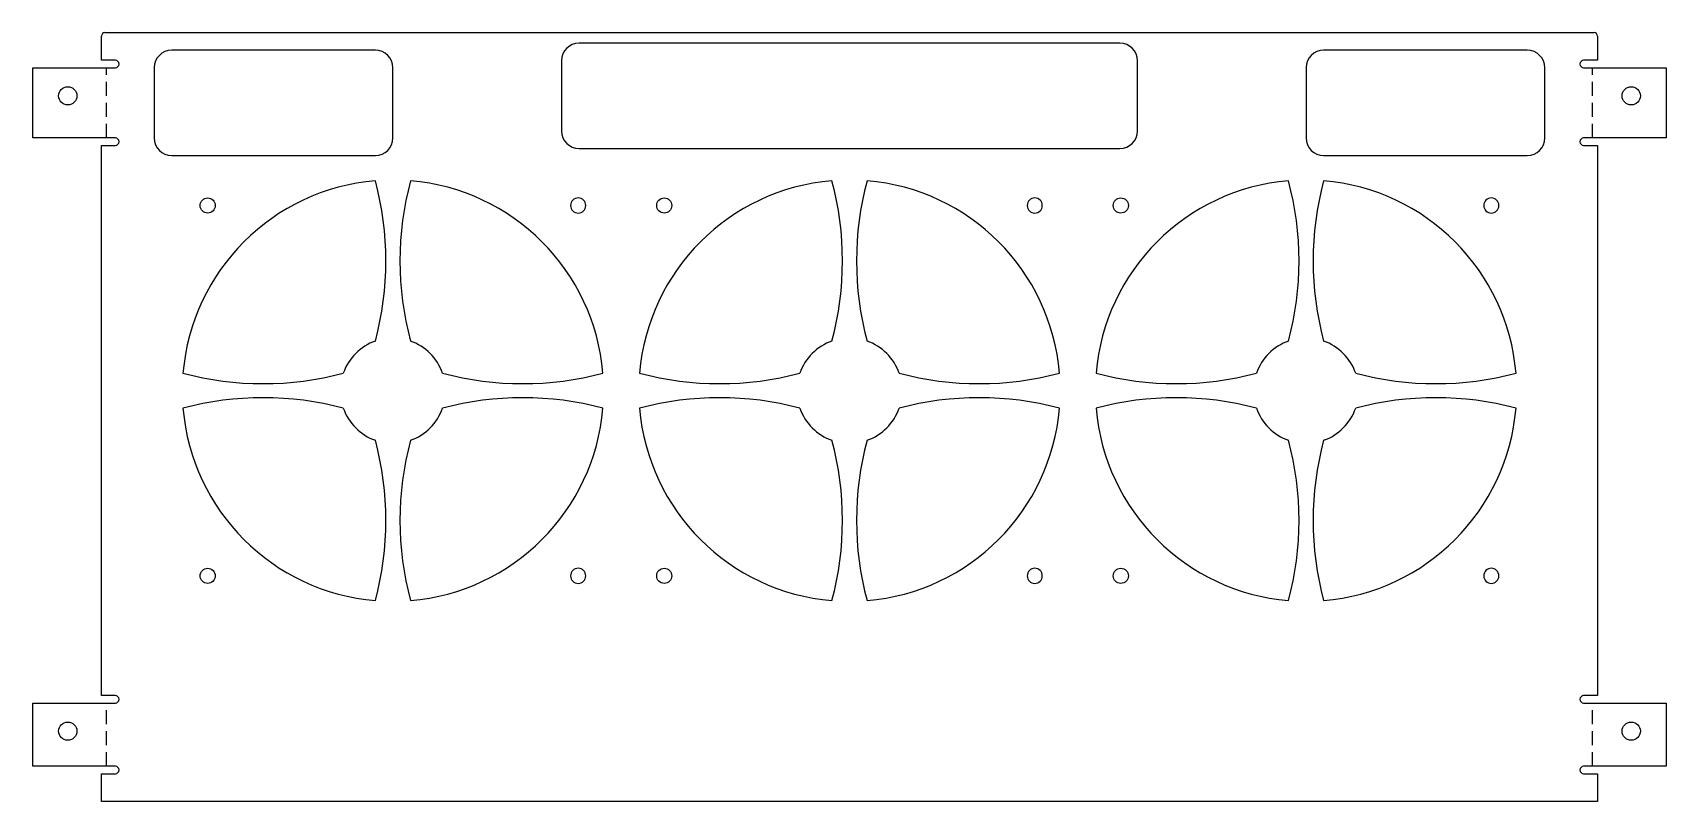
# Model space of a CAD drawing. Header units: millimetres. Extents: x 0 to 465, y 0 to 219.
import ezdxf

# ---------------------------------------------------------------- set-up
doc = ezdxf.new("R2010")
doc.units = ezdxf.units.MM
doc.linetypes.add('DASHED', pattern=[6, 4, -2])
doc.layers.get('0').update_dxf_attribs({"linetype": 'CONTINUOUS'})

msp = doc.modelspace()

# ---------------------------------------------------------------- linework, layer by layer
at = {"linetype": 'CONTINUOUS'}
for p, q in [((20.58291, 219), (444.65291, 219)), ((19.61791, 211.125), (19.61791, 218.035)), ((309.60841, 216), (155.62741, 216)), ((445.61791, 218.035), (445.61791, 211.125)), ((23.54791, 211.125), (19.61791, 211.125)), ((97.59891, 214), (39.61791, 214)), ((150.62741, 211), (150.62741, 191)), ((314.60841, 191), (314.60841, 211)), ((425.61791, 214), (367.63691, 214)), ((445.61791, 211.125), (441.68791, 211.125)), ((0, 189), (0, 209)), ((0, 209), (19.535, 209)), ((19.535, 209), (22.58291, 209)), ((22.58291, 209), (23.54791, 209)), ((34.61791, 209), (34.61791, 189)), ((102.59891, 189), (102.59891, 209)), ((362.63691, 209), (362.63691, 189)), ((430.61791, 189), (430.61791, 209)), ((441.68791, 209), (442.65291, 209)), ((442.65291, 209), (445.700821, 209)), ((445.700821, 209), (465.235821, 209)), ((465.235821, 209), (465.235821, 189)), ((19.535, 189), (0, 189)), ((22.58291, 189), (19.535, 189)), ((19.61791, 30.125), (19.61791, 186.875)), ((19.61791, 186.875), (23.54791, 186.875)), ((23.54791, 189), (22.58291, 189)), ((442.65291, 189), (441.68791, 189)), ((441.68791, 186.875), (445.61791, 186.875)), ((445.700821, 189), (442.65291, 189)), ((445.61791, 186.875), (445.61791, 30.125)), ((465.235821, 189), (445.700821, 189)), ((39.61791, 184), (97.59891, 184)), ((155.62741, 186), (309.60841, 186)), ((367.63691, 184), (425.61791, 184)), ((0, 10), (0, 28)), ((0, 28), (19.535, 28)), ((19.535, 28), (22.58291, 28)), ((23.54791, 30.125), (19.61791, 30.125)), ((22.58291, 28), (23.54791, 28)), ((445.61791, 30.125), (441.68791, 30.125)), ((441.68791, 28), (442.65291, 28)), ((442.65291, 28), (445.700821, 28)), ((445.700821, 28), (465.235821, 28)), ((465.235821, 28), (465.235821, 10)), ((19.535, 10), (0, 10)), ((22.58291, 10), (19.535, 10)), ((23.54791, 10), (22.58291, 10)), ((442.65291, 10), (441.68791, 10)), ((445.700821, 10), (442.65291, 10)), ((465.235821, 10), (445.700821, 10)), ((19.61791, 0), (19.61791, 7.875)), ((19.61791, 7.875), (23.54791, 7.875)), ((441.68791, 7.875), (445.61791, 7.875)), ((445.61791, 7.875), (445.61791, 0)), ((445.61791, 0), (19.61791, 0))]:
    msp.add_line(p, q, dxfattribs=at)
at = {"linetype": 'DASHED'}
for p, q in [((21.058955, 189), (21.058955, 209)), ((444.176866, 189), (444.176866, 209)), ((21.058955, 10), (21.058955, 28)), ((444.176866, 10), (444.176866, 28))]:
    msp.add_line(p, q, dxfattribs=at)
at = {"linetype": 'CONTINUOUS'}
for centre, radius in [((10, 201), 2.6), ((455.235821, 201), 2.6), ((49.83941, 169.7595), 2.15), ((179.85841, 169.7595), 2.15), ((309.87741, 169.7595), 2.15), ((49.83941, 64.2405), 2.15), ((179.85841, 64.2405), 2.15), ((309.87741, 64.2405), 2.15), ((10, 20), 2.6), ((455.235821, 20), 2.6)]:
    msp.add_circle(centre, radius, dxfattribs=at)
for centre, radius, start, end in [((20.58291, 218.035), 0.965, 90, 180), ((444.65291, 218.035), 0.965, 0, 90), ((155.62741, 211), 5, 90, 180), ((309.60841, 211), 5, 0, 90), ((23.54791, 210.0625), 1.0625, 270, 90), ((39.61791, 209), 5, 90, 180), ((97.59891, 209), 5, 0, 90), ((367.63691, 209), 5, 90, 180), ((425.61791, 209), 5, 0, 90), ((441.68791, 210.0625), 1.0625, 90, 270), ((155.62741, 191), 5, 180, 270), ((309.60841, 191), 5, 270, 0), ((23.54791, 187.9375), 1.0625, 270, 90), ((39.61791, 189), 5, 180, 270), ((97.59891, 189), 5, 270, 0), ((367.63691, 189), 5, 180, 270), ((425.61791, 189), 5, 270, 0), ((441.68791, 187.9375), 1.0625, 90, 270), ((102.59891, 117), 60, 94.780192, 175.219808), ((12.319369, 153.96672), 88.281152, 345.0163, 14.9837), ((192.878452, 153.96672), 88.281152, 165.0163, 194.9837), ((102.59891, 117), 60, 4.780192, 85.219808), ((232.61791, 117), 60, 94.780192, 175.219808), ((142.338369, 153.96672), 88.281152, 345.0163, 14.9837), ((322.897452, 153.96672), 88.281152, 165.0163, 194.9837), ((232.61791, 117), 60, 4.780192, 85.219808), ((362.63691, 117), 60, 94.780192, 175.219808), ((272.357369, 153.96672), 88.281152, 345.0163, 14.9837), ((452.916452, 153.96672), 88.281152, 165.0163, 194.9837), ((362.63691, 117), 60, 4.780192, 85.219808), ((155.35841, 169.7595), 2.15, 90, 270), ((155.35841, 169.7595), 2.15, 270, 90), ((285.37741, 169.7595), 2.15, 90, 270), ((285.37741, 169.7595), 2.15, 270, 90), ((415.39641, 169.7595), 2.15, 90, 270), ((415.39641, 169.7595), 2.15, 270, 90), ((102.59891, 117), 15, 109.471221, 160.528779), ((102.59891, 117), 15, 19.471221, 70.528779), ((232.61791, 117), 15, 109.471221, 160.528779), ((232.61791, 117), 15, 19.471221, 70.528779), ((362.63691, 117), 15, 109.471221, 160.528779), ((362.63691, 117), 15, 19.471221, 70.528779), ((65.632191, 207.279541), 88.281152, 255.0163, 284.9837), ((139.56563, 207.279541), 88.281152, 255.0163, 284.9837), ((195.651191, 207.279541), 88.281152, 255.0163, 284.9837), ((269.58463, 207.279541), 88.281152, 255.0163, 284.9837), ((325.670191, 207.279541), 88.281152, 255.0163, 284.9837), ((399.60363, 207.279541), 88.281152, 255.0163, 284.9837), ((102.59891, 117), 60, 184.780192, 265.219808), ((65.632191, 26.720459), 88.281152, 75.0163, 104.9837), ((102.59891, 117), 15, 199.471221, 250.528779), ((102.59891, 117), 15, 289.471221, 340.528779), ((102.59891, 117), 60, 274.780192, 355.219808), ((139.56563, 26.720459), 88.281152, 75.0163, 104.9837), ((232.61791, 117), 60, 184.780192, 265.219808), ((195.651191, 26.720459), 88.281152, 75.0163, 104.9837), ((232.61791, 117), 15, 199.471221, 250.528779), ((232.61791, 117), 60, 274.780192, 355.219808), ((232.61791, 117), 15, 289.471221, 340.528779), ((269.58463, 26.720459), 88.281152, 75.0163, 104.9837), ((362.63691, 117), 60, 184.780192, 265.219808), ((325.670191, 26.720459), 88.281152, 75.0163, 104.9837), ((362.63691, 117), 15, 199.471221, 250.528779), ((362.63691, 117), 60, 274.780192, 355.219808), ((362.63691, 117), 15, 289.471221, 340.528779), ((399.60363, 26.720459), 88.281152, 75.0163, 104.9837), ((12.319369, 80.03328), 88.281152, 345.0163, 14.9837), ((192.878452, 80.03328), 88.281152, 165.0163, 194.9837), ((142.338369, 80.03328), 88.281152, 345.0163, 14.9837), ((322.897452, 80.03328), 88.281152, 165.0163, 194.9837), ((272.357369, 80.03328), 88.281152, 345.0163, 14.9837), ((452.916452, 80.03328), 88.281152, 165.0163, 194.9837), ((155.35841, 64.2405), 2.15, 90, 270), ((155.35841, 64.2405), 2.15, 270, 90), ((285.37741, 64.2405), 2.15, 90, 270), ((285.37741, 64.2405), 2.15, 270, 90), ((415.39641, 64.2405), 2.15, 90, 270), ((415.39641, 64.2405), 2.15, 270, 90), ((23.54791, 29.0625), 1.0625, 270, 90), ((441.68791, 29.0625), 1.0625, 90, 270), ((23.54791, 8.9375), 1.0625, 270, 90), ((441.68791, 8.9375), 1.0625, 90, 270)]:
    msp.add_arc(centre, radius, start, end, dxfattribs=at)

doc.saveas('drawing.dxf')
